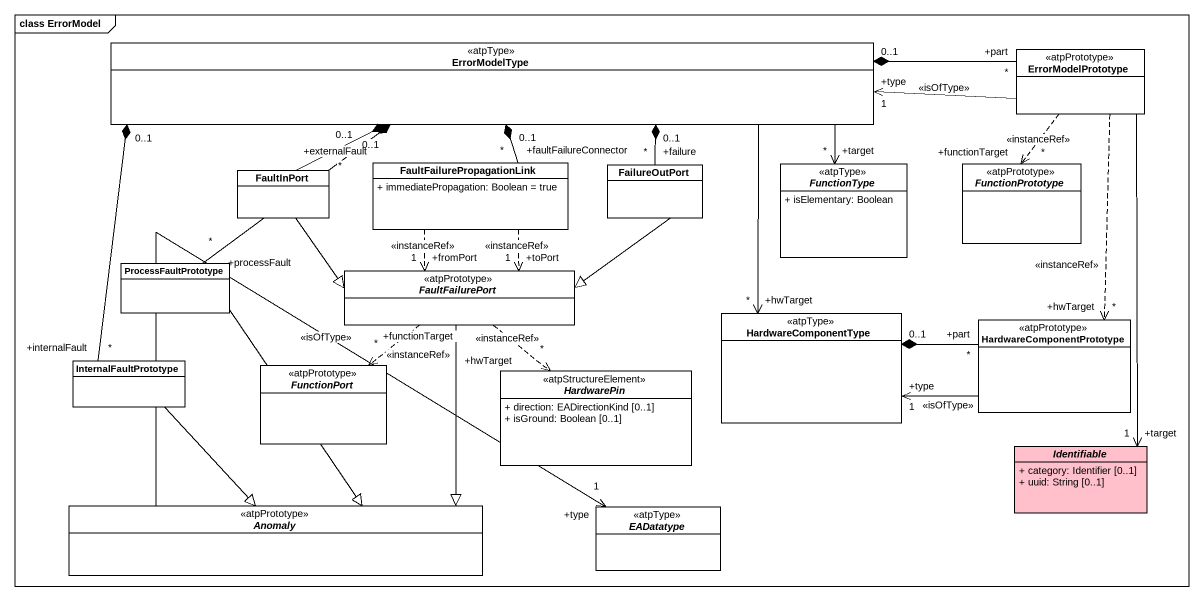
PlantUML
@startuml
mainframe class ErrorModel
hide circle
hide empty members
skinparam classAttributeIconSize 0
class ErrorModelType <<atpType>>
class ErrorModelPrototype <<atpPrototype>>
class FaultInPort
class FaultFailurePropagationLink {
  + immediatePropagation: Boolean = true
}
class FailureOutPort
abstract class FunctionType <<atpType>> {
  + isElementary: Boolean
}
abstract class FunctionPrototype <<atpPrototype>>
class ProcessFaultPrototype
abstract class FaultFailurePort <<atpPrototype>>
class HardwareComponentType <<atpType>>
class HardwareComponentPrototype <<atpPrototype>>
class InternalFaultPrototype
abstract class FunctionPort <<atpPrototype>>
abstract class HardwarePin <<atpStructureElement>> {
  + direction: EADirectionKind [0..1]
  + isGround: Boolean [0..1]
}
abstract class Identifiable #FFC0CB {
  + category: Identifier [0..1]
  + uuid: String [0..1]
}
abstract class Anomaly <<atpPrototype>>
abstract class EADatatype <<atpType>>
ErrorModelType "0..1" *-right- "+part\n*" ErrorModelPrototype
ErrorModelType "0..1" *-left- "+externalFault\n*" FaultInPort
ErrorModelType "0..1" *-- "+faultFailureConnector\n*" FaultFailurePropagationLink
ErrorModelType -right-> "+target\n*" FunctionType
ErrorModelType --> "+hwTarget\n*" HardwareComponentType
ErrorModelPrototype -left-> "+type\n1" ErrorModelType : <<isOfType>>
ErrorModelPrototype ..> "+functionTarget\n*" FunctionPrototype : <<instanceRef>>
ErrorModelPrototype ..> "+hwTarget\n*" HardwareComponentPrototype : <<instanceRef>>
ErrorModelPrototype --> "+target\n1" Identifiable
FaultInPort -right-|> FaultFailurePort
FaultFailurePropagationLink ..> "+toPort\n1" FaultFailurePort : <<instanceRef>>
FaultFailurePropagationLink ..> "+fromPort\n1" FaultFailurePort : <<instanceRef>>
FailureOutPort "+failure\n*" -up-* "0..1" ErrorModelType
FailureOutPort -left-|> FaultFailurePort
ProcessFaultPrototype "+processFault\n*" -up-* "0..1" ErrorModelType
ProcessFaultPrototype --|> Anomaly
FaultFailurePort ..> "+functionTarget\n*" FunctionPort : <<instanceRef>>
FaultFailurePort ..> "+hwTarget\n*" HardwarePin : <<instanceRef>>
FaultFailurePort --|> Anomaly
HardwareComponentType "0..1" *-right- "+part\n*" HardwareComponentPrototype
HardwareComponentPrototype -left-> "+type\n1" HardwareComponentType : <<isOfType>>
InternalFaultPrototype "+internalFault\n*" -up-* "0..1" ErrorModelType
InternalFaultPrototype --|> Anomaly
Anomaly -right-> "+type\n1" EADatatype : <<isOfType>>
@enduml
